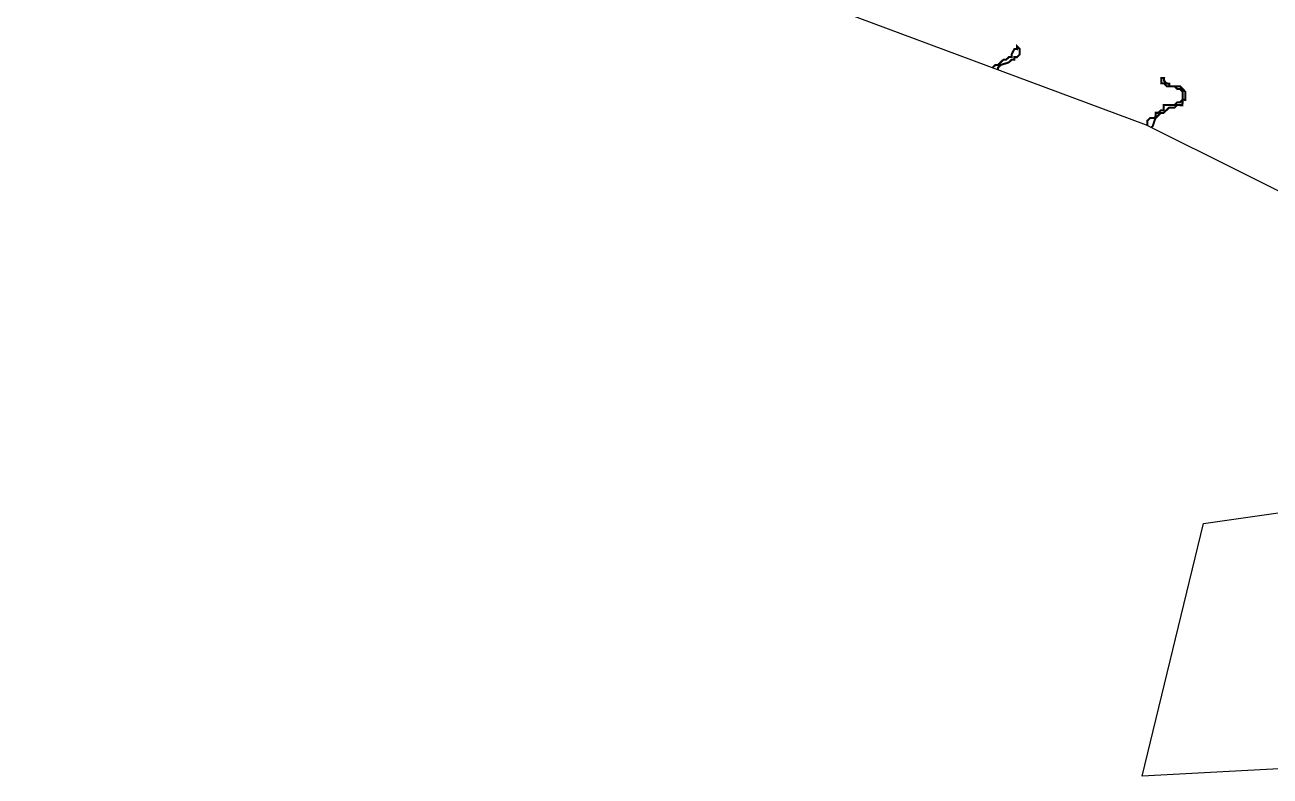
# Model space of a CAD drawing. Header units: metres. Extents: x 266208 to 280437, y 2124392 to 2131586.
# Drawn here: x 267410 to 269259, y 2125976 to 2127092 of the extents above; entities that cross this region are included whole.
import ezdxf

# ---------------------------------------------------------------- set-up
doc = ezdxf.new("R2010")
doc.units = ezdxf.units.M
doc.layers.add('LOW TIDE LINE', color=5, linetype='Continuous')

msp = doc.modelspace()

# ---------------------------------------------------------------- linework, layer by layer
at = {"color": 3}
for points in [[(269357.3, 2126802.5), (269075.3, 2126943.5), (268581.9, 2127126.8), (268257.7, 2127112.7), (268187.2, 2127267.7), (267355.5, 2127225.4)], [(270019.8, 2126027.2), (269068.7, 2125976.3), (269159.9, 2126351.4), (269357.3, 2126379.6)]]:
    msp.add_lwpolyline(points, dxfattribs=at)
at = {"layer": 'LOW TIDE LINE', "const_width": 3}
for points in [[(268846.4, 2127028.5), (268846.7, 2127028.9), (268850.8, 2127032.8), (268854.8, 2127032.8), (268862.8, 2127040.6), (268866.8, 2127040.5), (268870.9, 2127044.5), (268874.8, 2127044.4), (268874.9, 2127048.4), (268879, 2127056.3), (268883, 2127056.2), (268883, 2127060.2), (268887, 2127056.2), (268886.9, 2127052.2), (268886.8, 2127048.2), (268882.8, 2127044.3), (268878.8, 2127044.3), (268878.8, 2127040.4), (268874.8, 2127040.4), (268870.7, 2127036.5), (268858.7, 2127032.7), (268854.7, 2127028.8), (268854.7, 2127025.5)], [(269076.4, 2126942.9), (269076.5, 2126945.9), (269076.5, 2126949.9), (269080.6, 2126953.8), (269084.6, 2126953.7), (269088.5, 2126953.7), (269088.7, 2126961.6), (269092.6, 2126961.6), (269096.7, 2126965.5), (269100.7, 2126965.4), (269100.7, 2126969.4), (269100.8, 2126973.4), (269104.8, 2126973.3), (269108.7, 2126973.3), (269116.7, 2126973.2), (269120.7, 2126977.1), (269124.7, 2126977), (269128.8, 2126981), (269128.8, 2126984.9), (269128.9, 2126988.9), (269128.9, 2126992.9), (269125, 2126996.9), (269121, 2126997), (269117.1, 2127001), (269109.1, 2127001.2), (269105.2, 2127001.2), (269101.2, 2127005.3), (269097.3, 2127005.3), (269097.3, 2127009.3), (269097.4, 2127013.3), (269101.4, 2127013.2), (269101.3, 2127009.2), (269105.2, 2127005.2), (269109.2, 2127005.1), (269109.1, 2127001.2), (269117.1, 2127001), (269121.1, 2127001), (269125.1, 2127000.9), (269129, 2126996.9), (269132.9, 2126992.8), (269132.9, 2126988.9), (269132.8, 2126984.9), (269132.7, 2126980.9), (269128.8, 2126981), (269128.7, 2126977), (269128.6, 2126973), (269124.7, 2126973), (269120.7, 2126973.1), (269116.6, 2126969.2), (269108.7, 2126969.3), (269104.6, 2126965.4), (269100.6, 2126961.5), (269096.6, 2126961.5), (269092.6, 2126957.6), (269088.5, 2126953.7), (269084.4, 2126941.8), (269082.5, 2126939.9)]]:
    msp.add_lwpolyline(points, dxfattribs=at)

doc.saveas('drawing.dxf')
